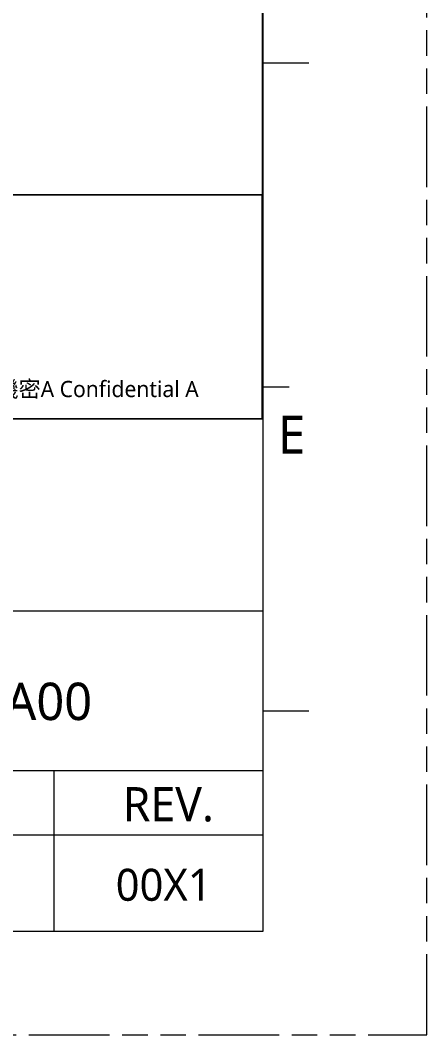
# Model space of a CAD drawing. Extents: x 726 to 4465, y 139 to 737.
# Drawn here: x 4417.3 to 4465.2, y 294 to 413.7 of the extents above; entities that cross this region are included whole.
import ezdxf

# ---------------------------------------------------------------- set-up
doc = ezdxf.new("R2010")
doc.units = 0
doc.linetypes.add('PHANTOM', pattern=[29.5, 9.5, -1.5, 3, -1.5, 3, -1.5, 9.5])
doc.layers.get('0').update_dxf_attribs({"lineweight": 5})
doc.layers.add('0PAPERF', color=2, linetype='PHANTOM', lineweight=5, plot=False)
doc.layers.add('OUTLINE', color=1, linetype='Continuous')
doc.layers.add('鵬鼎', color=5, linetype='Continuous')
doc.styles.get("Standard").update_dxf_attribs({"font": 'txt.shx'})

msp = doc.modelspace()

# ---------------------------------------------------------------- linework, layer by layer
for p, q in [((4445.96, 306.28), (4445.96, 714.43)), ((4445.84, 480.6), (4445.84, 393.12)), ((4445.96, 408.7), (4451.31, 408.7)), ((4445.84, 393.12), (4326.9, 393.12)), ((4445.84, 366.69), (4445.84, 393.12)), ((4445.96, 370.48), (4449.02, 370.48)), ((4326.9, 366.69), (4445.84, 366.69)), ((4445.96, 332.26), (4451.31, 332.26)), ((3855.9, 306.28), (4445.96, 306.28))]:
    msp.add_line(p, q)
at = {"color": 0}
for p, q in [((4096.58, 393.12), (4445.84, 393.12)), ((4445.84, 366.69), (4234.4, 366.69)), ((4445.84, 344.03), (4234.4, 344.03)), ((4445.84, 325.16), (4326.9, 325.16)), ((4421.3, 306.28), (4421.3, 325.16)), ((4445.84, 317.6), (4372.21, 317.6))]:
    msp.add_line(p, q, dxfattribs=at)
msp.add_lwpolyline([(4234.4, 393.12), (4445.84, 393.12), (4445.84, 366.69), (4234.4, 366.69)], close=True, dxfattribs=at)
at = {"layer": '0PAPERF'}
for p, q in [((4465.23, 294.05), (4465.23, 737.37)), ((3838.32, 294.05), (4465.23, 294.05))]:
    msp.add_line(p, q, dxfattribs=at)

# ---------------------------------------------------------------- texts
at = {"color": 2, "insert": (4414.49, 371.18), "char_height": 1.9102, "width": 24.9468, "attachment_point": 1}
msp.add_mtext('{\\fMicrosoft JhengHei|b0|i0|c136|p18;\\C1;機密A Confidential A}', dxfattribs=at)
at = {"color": 0}
for s, insert, char_height, width, attachment_point in [('{\\fMicrosoft JhengHei|b0|i0|c136|p18;A12-0000-F0NW0322A00}', (4392.53, 333.34), 4.4124, 74.5152, 5), ('{\\fMicrosoft JhengHei|b0|i0|c136|p0;REV.}', (4429.38, 323.26), 4.0329, 20.5359, 1)]:
    msp.add_mtext(s, dxfattribs=dict(at, insert=insert, char_height=char_height, width=width, attachment_point=attachment_point))
at = {"layer": 'OUTLINE', "color": 2, "linetype": 'Continuous', "lineweight": 0, "insert": (4428.55, 313.62), "char_height": 3.775, "width": 9.1503, "attachment_point": 1}
msp.add_mtext('{\\fMicrosoft JhengHei|b0|i0|c136|p0;\\C0;00X1}', dxfattribs=at)
at = {"layer": '鵬鼎', "insert": (4447.67, 367.08), "char_height": 4.4855, "width": 8.4608, "attachment_point": 1}
msp.add_mtext('{\\fMicrosoft JhengHei|b0|i0|c136|p0;\\C0;E}', dxfattribs=at)

doc.saveas('drawing.dxf')
